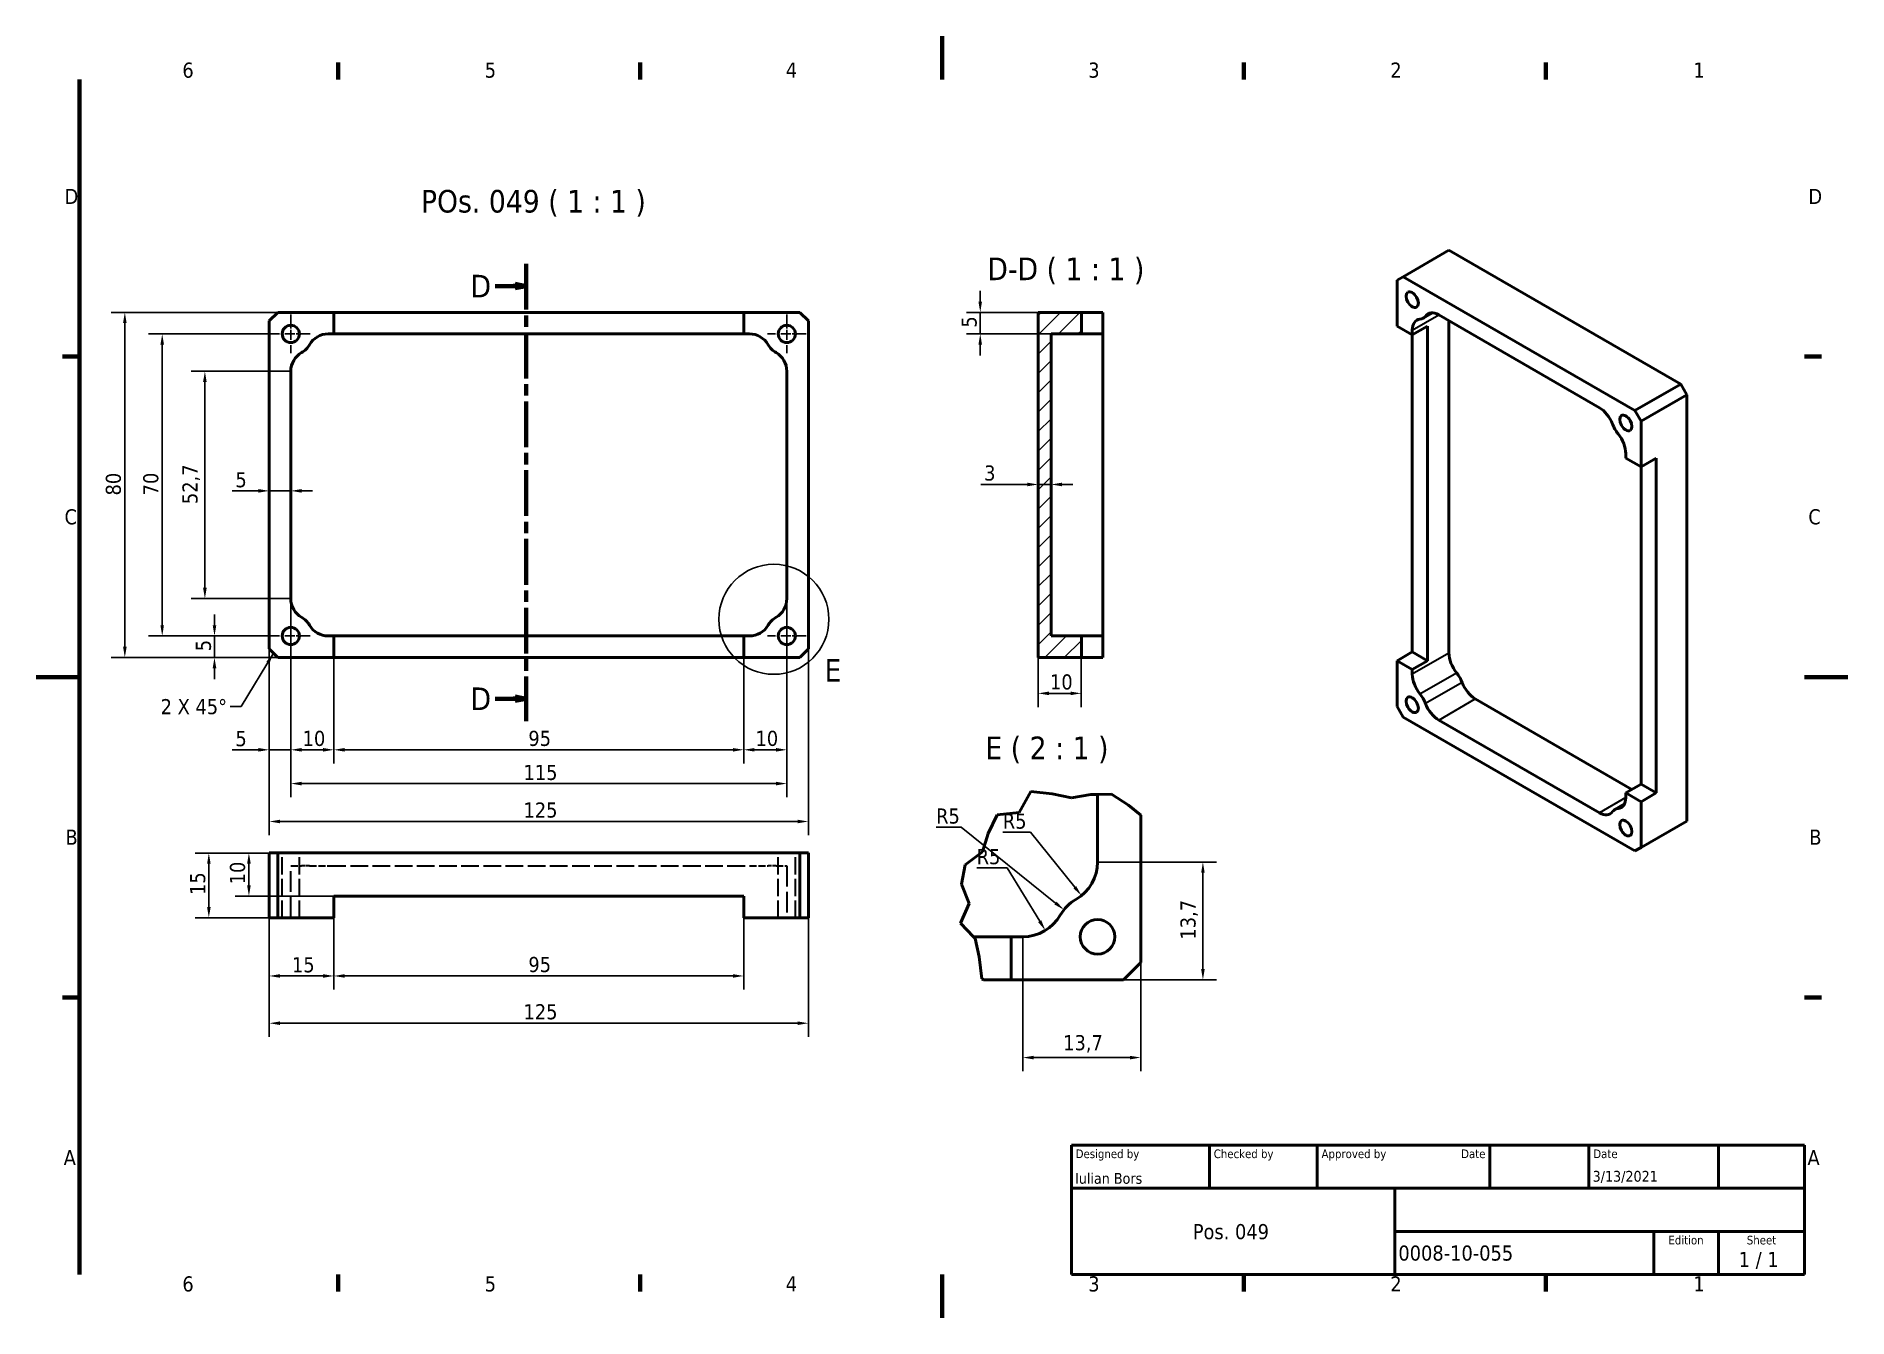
# Model space of a CAD drawing. Header units: millimetres. Extents: x 0 to 420, y 0 to 297.
import ezdxf
from ezdxf.enums import TextEntityAlignment as Align

# ---------------------------------------------------------------- set-up
doc = ezdxf.new("R2010")
doc.units = ezdxf.units.MM
doc.linetypes.add('CHAIN', pattern=[0.3543, 0.2362, -0.0295, 0.0591, -0.0295])
doc.linetypes.add('DASHED', pattern=[0.2068, 0.1655, -0.0413])
for name, color, linetype, lineweight in [('Border (ISO)', 7, 'Continuous', 70), ('Break Line (ISO)', 7, 'Continuous', 50), ('Center Mark (ISO)', 7, 'Continuous', 25), ('Detail Boundary (ISO)', 7, 'Continuous', 25), ('Dimension (ISO)', 7, 'Continuous', 25), ('Hatch (ISO)', 7, 'Continuous', 18), ('Hidden (ISO)', 7, 'DASHED', 35), ('Section Line (ISO)', 7, 'CHAIN', 70), ('Symbol (ISO)', 7, 'Continuous', 25), ('Title (ISO)', 7, 'Continuous', 50), ('Visible (ISO)', 7, 'Continuous', 50), ('Visible Narrow (ISO)', 7, 'Continuous', 35)]:
    doc.layers.add(name, color=color, linetype=linetype, lineweight=lineweight)
doc.styles.add('Label Text (ISO)', font='tahoma.ttf')
doc.styles.add('Note Text (ISO)', font='tahoma.ttf')
doc.styles.add('Text Style39', font='tahoma.ttf')
doc.styles.add('Text Style41', font='tahoma.ttf')
doc.styles.add('Text Style45', font='tahoma.ttf')
doc.dimstyles.new('Default - Method 1b (ISO)', dxfattribs={"dimtxt": 3.5, "dimasz": 2.5, "dimexe": 3.175, "dimexo": 0, "dimgap": 0.762, "dimtad": 1, "dimtoh": 1, "dimrnd": 1e-08, "dimtxsty": 'Note Text (ISO)', "dimcen": 0.09, "dimdle": 10, "dimclrd": 256, "dimclre": 256, "dimclrt": 256, "dimazin": 2, "dimtfac": 1, "dimtmove": 0, "dimatfit": 3, "dimfxl": 0, "dimtolj": 1, "dimlwd": -1, "dimlwe": -1, "dimarcsym": 0})
doc.dimstyles.new('Default - Method 2b (ISO)$7', dxfattribs={"dimtxt": 3.5, "dimasz": 2.5, "dimexe": 3.175, "dimexo": 0, "dimgap": 0.762, "dimtad": 1, "dimtih": 1, "dimtoh": 1, "dimrnd": 1e-08, "dimtxsty": 'Note Text (ISO)', "dimcen": 0.09, "dimdle": 10, "dimclrd": 256, "dimclre": 256, "dimclrt": 256, "dimazin": 2, "dimtfac": 1, "dimtmove": 0, "dimatfit": 3, "dimfxl": 0, "dimtolj": 1, "dimlwd": -1, "dimlwe": -1, "dimarcsym": 0})

# ---------------------------------------------------------------- blocks, each defined once
blk = doc.blocks.new('Borders Default Border')
at = {"layer": 'Border (ISO)'}
for p, q in [((70, 287), (70, 290.9)), ((140, 287), (140, 290.9)), ((280, 287), (280, 290.9)), ((350, 287), (350, 290.9)), ((10, 222.75), (6.1, 222.75)), ((410, 222.75), (413.9, 222.75)), ((10, 74.25), (6.1, 74.25)), ((410, 74.25), (413.9, 74.25)), ((70, 10), (70, 6.1)), ((140, 10), (140, 6.1)), ((280, 10), (280, 6.1)), ((350, 10), (350, 6.1))]:
    blk.add_line(p, q, dxfattribs=at)
at = {"layer": 'Border (ISO)', "flags": 128}
for points in [[(210, 297), (210, 287)], [(10, 10), (10, 287)], [(0, 148.5), (10, 148.5)], [(420, 148.5), (410, 148.5)], [(210, 0), (210, 10)]]:
    blk.add_lwpolyline(points, dxfattribs=at)
at = {"layer": 'Border (ISO)', "char_height": 3.5, "attachment_point": 7, "style": 'Note Text (ISO)'}
for s, insert in [('6', (33.88, 287.33)), ('5', (103.98, 287.33)), ('4', (173.78, 287.4)), ('3', (243.91, 287.33)), ('2', (313.94, 287.4)), ('1', (384.21, 287.4)), ('D', (6.57, 258.13)), ('D', (410.87, 258.13)), ('C', (6.56, 183.81)), ('C', (410.86, 183.81)), ('B', (6.78, 109.63)), ('B', (411.08, 109.63)), ('A', (6.36, 35.38)), ('A', (410.66, 35.38)), ('6', (33.88, 6.03)), ('5', (103.98, 6.03)), ('4', (173.78, 6.1)), ('3', (243.91, 6.03)), ('2', (313.94, 6.1)), ('1', (384.21, 6.1))]:
    blk.add_mtext(s, dxfattribs=dict(at, insert=insert))
blk = doc.blocks.new('2dTransSection0')
at = {"layer": 'Section Line (ISO)', "linetype": 'CHAIN', "ltscale": 44.986828}
blk.add_line((113.56, 244.26), (113.56, 138.28), dxfattribs=at)
at = {"layer": 'Section Line (ISO)', "linetype": 'Continuous', "lineweight": 140}
for p, q in [((113.56, 244.26), (113.56, 233.92)), ((113.56, 148.62), (113.56, 138.28))]:
    blk.add_line(p, q, dxfattribs=at)
at = {"layer": 'Section Line (ISO)', "linetype": 'Continuous'}
for p, q in [((113.56, 239.09), (111.06, 239.59)), ((111.06, 239.59), (111.06, 238.59)), ((106.37, 239.09), (111.06, 239.09)), ((111.06, 239.09), (113.56, 239.09)), ((111.06, 238.59), (113.56, 239.09)), ((106.37, 143.45), (111.06, 143.45)), ((113.56, 143.45), (111.06, 143.95)), ((111.06, 143.95), (111.06, 142.95)), ((111.06, 143.45), (113.56, 143.45)), ((111.06, 142.95), (113.56, 143.45))]:
    blk.add_line(p, q, dxfattribs=at)
at = {"layer": 'Section Line (ISO)', "linetype": 'Continuous', "flags": 128}
for points in [[(111.06, 238.59), (113.56, 239.09)], [(111.06, 142.95), (113.56, 143.45)]]:
    blk.add_lwpolyline(points, dxfattribs=at)
at = {"layer": 'Section Line (ISO)'}
for points in [[(111.06, 238.59), (113.56, 239.09), (111.06, 239.59), (111.06, 238.59)], [(111.06, 142.95), (113.56, 143.45), (111.06, 143.95), (111.06, 142.95)]]:
    blk.add_solid(points, dxfattribs=at)
at = {"layer": 'Section Line (ISO)', "char_height": 5.25, "attachment_point": 7, "style": 'Label Text (ISO)'}
for insert in [(100.69, 236.46), (100.69, 140.83)]:
    blk.add_mtext('D', dxfattribs=dict(at, insert=insert))
blk = doc.blocks.new('*D6')
at = {"layer": 'Defpoints', "color": 0}
for p in [(54.02, 92.71), (69.02, 92.71), (69.02, 79.21)]:
    blk.add_point(p, dxfattribs=at)
at = {"layer": 'Dimension (ISO)'}
for p, q in [((54.02, 92.71), (54.02, 76.04)), ((69.02, 92.71), (69.02, 76.04)), ((56.52, 79.21), (66.52, 79.21))]:
    blk.add_line(p, q, dxfattribs=at)
for points in [[(56.52, 79.63), (56.52, 78.8), (54.02, 79.21)], [(66.52, 79.63), (66.52, 78.8), (69.02, 79.21)]]:
    blk.add_solid(points, dxfattribs=at)
at = {"layer": 'Dimension (ISO)', "insert": (59.29, 83.56), "char_height": 3.5, "attachment_point": 1, "style": 'Note Text (ISO)'}
blk.add_mtext('\\A1;15', dxfattribs=at)
blk = doc.blocks.new('*D7')
at = {"layer": 'Defpoints', "color": 0}
for p in [(69.02, 92.71), (164.02, 92.71), (164.02, 79.21)]:
    blk.add_point(p, dxfattribs=at)
at = {"layer": 'Dimension (ISO)'}
for p, q in [((69.02, 92.71), (69.02, 76.04)), ((164.02, 92.71), (164.02, 76.04)), ((71.52, 79.21), (161.52, 79.21))]:
    blk.add_line(p, q, dxfattribs=at)
for points in [[(71.52, 79.63), (71.52, 78.8), (69.02, 79.21)], [(161.52, 79.63), (161.52, 78.8), (164.02, 79.21)]]:
    blk.add_solid(points, dxfattribs=at)
at = {"layer": 'Dimension (ISO)', "insert": (114.1, 83.62), "char_height": 3.5, "attachment_point": 1, "style": 'Note Text (ISO)'}
blk.add_mtext('\\A1;95', dxfattribs=at)
blk = doc.blocks.new('*D8')
at = {"layer": 'Defpoints', "color": 0}
for p in [(56.02, 107.71), (40.02, 92.71), (56.02, 92.71)]:
    blk.add_point(p, dxfattribs=at)
at = {"layer": 'Dimension (ISO)'}
for p, q in [((56.02, 107.71), (36.85, 107.71)), ((40.02, 105.21), (40.02, 95.21)), ((56.02, 92.71), (36.85, 92.71))]:
    blk.add_line(p, q, dxfattribs=at)
for points in [[(39.61, 105.21), (40.44, 105.21), (40.02, 107.71)], [(39.61, 95.21), (40.44, 95.21), (40.02, 92.71)]]:
    blk.add_solid(points, dxfattribs=at)
at = {"layer": 'Dimension (ISO)', "insert": (35.68, 97.98), "char_height": 3.5, "attachment_point": 1, "rotation": 90, "style": 'Note Text (ISO)'}
blk.add_mtext('\\A1;15', dxfattribs=at)
blk = doc.blocks.new('*D9')
at = {"layer": 'Defpoints', "color": 0}
for p in [(54.02, 92.71), (179.02, 92.71), (179.02, 68.26)]:
    blk.add_point(p, dxfattribs=at)
at = {"layer": 'Dimension (ISO)'}
for p, q in [((54.02, 92.71), (54.02, 65.09)), ((179.02, 92.71), (179.02, 65.09)), ((56.52, 68.26), (176.52, 68.26))]:
    blk.add_line(p, q, dxfattribs=at)
for points in [[(56.52, 68.68), (56.52, 67.85), (54.02, 68.26)], [(176.52, 68.68), (176.52, 67.85), (179.02, 68.26)]]:
    blk.add_solid(points, dxfattribs=at)
at = {"layer": 'Dimension (ISO)', "insert": (112.97, 72.67), "char_height": 3.5, "attachment_point": 1, "style": 'Note Text (ISO)'}
blk.add_mtext('\\A1;125', dxfattribs=at)
blk = doc.blocks.new('*D10')
at = {"layer": 'Defpoints', "color": 0}
for p in [(49.31, 107.71), (56.02, 107.71), (69.02, 97.71)]:
    blk.add_point(p, dxfattribs=at)
at = {"layer": 'Dimension (ISO)'}
for p, q in [((56.02, 107.71), (46.13, 107.71)), ((49.31, 100.21), (49.31, 105.21)), ((69.02, 97.71), (46.13, 97.71))]:
    blk.add_line(p, q, dxfattribs=at)
for points in [[(48.89, 105.21), (49.73, 105.21), (49.31, 107.71)], [(48.89, 100.21), (49.73, 100.21), (49.31, 97.71)]]:
    blk.add_solid(points, dxfattribs=at)
at = {"layer": 'Dimension (ISO)', "insert": (44.9, 100.45), "char_height": 3.5, "attachment_point": 1, "rotation": 90, "style": 'Note Text (ISO)'}
blk.add_mtext('\\A1;10', dxfattribs=at)
blk = doc.blocks.new('*D11')
at = {"layer": 'Defpoints', "color": 0}
for p in [(54.02, 155.01), (59.02, 153.51), (59.02, 131.63)]:
    blk.add_point(p, dxfattribs=at)
at = {"layer": 'Dimension (ISO)'}
for p, q in [((54.02, 155.01), (54.02, 128.45)), ((59.02, 153.51), (59.02, 128.45)), ((51.52, 131.63), (45.41, 131.63)), ((59.02, 131.63), (54.02, 131.63)), ((61.52, 131.63), (64.02, 131.63))]:
    blk.add_line(p, q, dxfattribs=at)
for points in [[(51.52, 132.04), (51.52, 131.21), (54.02, 131.63)], [(61.52, 132.04), (61.52, 131.21), (59.02, 131.63)]]:
    blk.add_solid(points, dxfattribs=at)
at = {"layer": 'Dimension (ISO)', "insert": (46.18, 135.96), "char_height": 3.5, "attachment_point": 1, "style": 'Note Text (ISO)'}
blk.add_mtext('\\A1;5', dxfattribs=at)
blk = doc.blocks.new('*D12')
at = {"layer": 'Defpoints', "color": 0}
for p in [(59.02, 153.51), (69.02, 153.01), (69.02, 131.63)]:
    blk.add_point(p, dxfattribs=at)
at = {"layer": 'Dimension (ISO)'}
for p, q in [((59.02, 153.51), (59.02, 128.45)), ((69.02, 153.01), (69.02, 128.45)), ((61.52, 131.63), (66.52, 131.63))]:
    blk.add_line(p, q, dxfattribs=at)
for points in [[(61.52, 132.04), (61.52, 131.21), (59.02, 131.63)], [(66.52, 132.04), (66.52, 131.21), (69.02, 131.63)]]:
    blk.add_solid(points, dxfattribs=at)
at = {"layer": 'Dimension (ISO)', "insert": (61.76, 136.03), "char_height": 3.5, "attachment_point": 1, "style": 'Note Text (ISO)'}
blk.add_mtext('\\A1;10', dxfattribs=at)
blk = doc.blocks.new('*D13')
at = {"layer": 'Defpoints', "color": 0}
for p in [(69.02, 153.01), (164.02, 153.01), (164.02, 131.63)]:
    blk.add_point(p, dxfattribs=at)
at = {"layer": 'Dimension (ISO)'}
for p, q in [((69.02, 153.01), (69.02, 128.45)), ((164.02, 153.01), (164.02, 128.45)), ((71.52, 131.63), (161.52, 131.63))]:
    blk.add_line(p, q, dxfattribs=at)
for points in [[(71.52, 132.04), (71.52, 131.21), (69.02, 131.63)], [(161.52, 132.04), (161.52, 131.21), (164.02, 131.63)]]:
    blk.add_solid(points, dxfattribs=at)
at = {"layer": 'Dimension (ISO)', "insert": (114.1, 136.03), "char_height": 3.5, "attachment_point": 1, "style": 'Note Text (ISO)'}
blk.add_mtext('\\A1;95', dxfattribs=at)
blk = doc.blocks.new('*D14')
at = {"layer": 'Defpoints', "color": 0}
for p in [(164.02, 153.01), (174.02, 153.51), (174.02, 131.63)]:
    blk.add_point(p, dxfattribs=at)
at = {"layer": 'Dimension (ISO)'}
for p, q in [((164.02, 153.01), (164.02, 128.45)), ((174.02, 153.51), (174.02, 128.45)), ((166.52, 131.63), (171.52, 131.63))]:
    blk.add_line(p, q, dxfattribs=at)
for points in [[(166.52, 132.04), (166.52, 131.21), (164.02, 131.63)], [(171.52, 132.04), (171.52, 131.21), (174.02, 131.63)]]:
    blk.add_solid(points, dxfattribs=at)
at = {"layer": 'Dimension (ISO)', "insert": (166.76, 136.03), "char_height": 3.5, "attachment_point": 1, "style": 'Note Text (ISO)'}
blk.add_mtext('\\A1;10', dxfattribs=at)
blk = doc.blocks.new('*D15')
at = {"layer": 'Defpoints', "color": 0}
for p in [(54.02, 155.01), (179.02, 155.01), (54.02, 115.01)]:
    blk.add_point(p, dxfattribs=at)
at = {"layer": 'Dimension (ISO)'}
for p, q in [((54.02, 155.01), (54.02, 111.84)), ((179.02, 155.01), (179.02, 111.84)), ((176.52, 115.01), (56.52, 115.01))]:
    blk.add_line(p, q, dxfattribs=at)
for points in [[(56.52, 115.43), (56.52, 114.6), (54.02, 115.01)], [(176.52, 115.43), (176.52, 114.6), (179.02, 115.01)]]:
    blk.add_solid(points, dxfattribs=at)
at = {"layer": 'Dimension (ISO)', "insert": (112.97, 119.42), "char_height": 3.5, "attachment_point": 1, "style": 'Note Text (ISO)'}
blk.add_mtext('\\A1;125', dxfattribs=at)
blk = doc.blocks.new('*D16')
at = {"layer": 'Defpoints', "color": 0}
for p in [(41.33, 158.01), (54.52, 158.01), (69.02, 153.01)]:
    blk.add_point(p, dxfattribs=at)
at = {"layer": 'Dimension (ISO)'}
for p, q in [((41.33, 160.51), (41.33, 163.01)), ((54.52, 158.01), (38.16, 158.01)), ((41.33, 153.01), (41.33, 158.01)), ((69.02, 153.01), (38.16, 153.01)), ((41.33, 150.51), (41.33, 148.01))]:
    blk.add_line(p, q, dxfattribs=at)
for points in [[(40.91, 160.51), (41.75, 160.51), (41.33, 158.01)], [(40.91, 150.51), (41.75, 150.51), (41.33, 153.01)]]:
    blk.add_solid(points, dxfattribs=at)
at = {"layer": 'Dimension (ISO)', "insert": (37, 154.47), "char_height": 3.5, "attachment_point": 1, "rotation": 90, "style": 'Note Text (ISO)'}
blk.add_mtext('\\A1;5', dxfattribs=at)
blk = doc.blocks.new('*D17')
at = {"layer": 'Defpoints', "color": 0}
for p in [(29.21, 228.01), (54.52, 228.01), (54.52, 158.01)]:
    blk.add_point(p, dxfattribs=at)
at = {"layer": 'Dimension (ISO)'}
for p, q in [((54.52, 228.01), (26.03, 228.01)), ((29.21, 160.51), (29.21, 225.51)), ((54.52, 158.01), (26.03, 158.01))]:
    blk.add_line(p, q, dxfattribs=at)
for points in [[(28.79, 225.51), (29.62, 225.51), (29.21, 228.01)], [(28.79, 160.51), (29.62, 160.51), (29.21, 158.01)]]:
    blk.add_solid(points, dxfattribs=at)
at = {"layer": 'Dimension (ISO)', "insert": (24.8, 190.6), "char_height": 3.5, "attachment_point": 1, "rotation": 90, "style": 'Note Text (ISO)'}
blk.add_mtext('\\A1;70', dxfattribs=at)
blk = doc.blocks.new('*D18')
at = {"layer": 'Defpoints', "color": 0}
for p in [(39.1, 219.35), (59.02, 219.35), (59.02, 166.67)]:
    blk.add_point(p, dxfattribs=at)
at = {"layer": 'Dimension (ISO)'}
for p, q in [((59.02, 219.35), (35.92, 219.35)), ((39.1, 169.17), (39.1, 216.85)), ((59.02, 166.67), (35.92, 166.67))]:
    blk.add_line(p, q, dxfattribs=at)
for points in [[(38.68, 216.85), (39.52, 216.85), (39.1, 219.35)], [(38.68, 169.17), (39.52, 169.17), (39.1, 166.67)]]:
    blk.add_solid(points, dxfattribs=at)
at = {"layer": 'Dimension (ISO)', "insert": (33.89, 188.57), "char_height": 3.5, "attachment_point": 1, "rotation": 90, "style": 'Note Text (ISO)'}
blk.add_mtext('\\A1;52,7', dxfattribs=at)
blk = doc.blocks.new('*D19')
at = {"layer": 'Defpoints', "color": 0}
for p in [(69.02, 233.01), (20.54, 153.01), (69.02, 153.01)]:
    blk.add_point(p, dxfattribs=at)
at = {"layer": 'Dimension (ISO)'}
for p, q in [((69.02, 233.01), (17.37, 233.01)), ((20.54, 230.51), (20.54, 155.51)), ((69.02, 153.01), (17.37, 153.01))]:
    blk.add_line(p, q, dxfattribs=at)
for points in [[(20.13, 230.51), (20.96, 230.51), (20.54, 233.01)], [(20.13, 155.51), (20.96, 155.51), (20.54, 153.01)]]:
    blk.add_solid(points, dxfattribs=at)
at = {"layer": 'Dimension (ISO)', "insert": (16.12, 190.57), "char_height": 3.5, "attachment_point": 1, "rotation": 90, "style": 'Note Text (ISO)'}
blk.add_mtext('\\A1;80', dxfattribs=at)
blk = doc.blocks.new('*D20')
at = {"layer": 'Defpoints', "color": 0}
for p in [(232.3, 194.01), (235.3, 194.01), (232.3, 193.12)]:
    blk.add_point(p, dxfattribs=at)
at = {"layer": 'Dimension (ISO)'}
for p, q in [((229.8, 193.12), (219, 193.12)), ((235.3, 193.12), (232.3, 193.12)), ((237.8, 193.12), (240.3, 193.12))]:
    blk.add_line(p, q, dxfattribs=at)
for points in [[(229.8, 193.54), (229.8, 192.71), (232.3, 193.12)], [(237.8, 193.54), (237.8, 192.71), (235.3, 193.12)]]:
    blk.add_solid(points, dxfattribs=at)
at = {"layer": 'Dimension (ISO)', "insert": (219.77, 197.53), "char_height": 3.5, "attachment_point": 1, "style": 'Note Text (ISO)'}
blk.add_mtext('\\A1;3', dxfattribs=at)
blk = doc.blocks.new('*D21')
at = {"layer": 'Defpoints', "color": 0}
for p in [(232.3, 233.01), (218.87, 228.01), (235.3, 228.01)]:
    blk.add_point(p, dxfattribs=at)
at = {"layer": 'Dimension (ISO)'}
for p, q in [((218.87, 235.51), (218.87, 238.01)), ((232.3, 233.01), (215.69, 233.01)), ((218.87, 233.01), (218.87, 228.01)), ((235.3, 228.01), (215.69, 228.01)), ((218.87, 225.51), (218.87, 223.01))]:
    blk.add_line(p, q, dxfattribs=at)
for points in [[(218.45, 235.51), (219.28, 235.51), (218.87, 233.01)], [(218.45, 225.51), (219.28, 225.51), (218.87, 228.01)]]:
    blk.add_solid(points, dxfattribs=at)
at = {"layer": 'Dimension (ISO)', "insert": (214.53, 229.47), "char_height": 3.5, "attachment_point": 1, "rotation": 90, "style": 'Note Text (ISO)'}
blk.add_mtext('\\A1;5', dxfattribs=at)
blk = doc.blocks.new('*D22')
at = {"layer": 'Defpoints', "color": 0}
for p in [(54.02, 189.62), (59.02, 191.64), (59.02, 189.62)]:
    blk.add_point(p, dxfattribs=at)
at = {"layer": 'Dimension (ISO)'}
for p, q in [((51.52, 191.64), (45.41, 191.64)), ((59.02, 191.64), (54.02, 191.64)), ((61.52, 191.64), (64.02, 191.64))]:
    blk.add_line(p, q, dxfattribs=at)
for points in [[(51.52, 192.05), (51.52, 191.22), (54.02, 191.64)], [(61.52, 192.05), (61.52, 191.22), (59.02, 191.64)]]:
    blk.add_solid(points, dxfattribs=at)
at = {"layer": 'Dimension (ISO)', "insert": (46.18, 195.97), "char_height": 3.5, "attachment_point": 1, "style": 'Note Text (ISO)'}
blk.add_mtext('\\A1;5', dxfattribs=at)
blk = doc.blocks.new('2dDetail0')
at = {"layer": 'Detail Boundary (ISO)'}
blk.add_circle((171.02, 161.87), 12.75, dxfattribs=at)
at = {"layer": 'Detail Boundary (ISO)', "insert": (182.77, 147.44), "char_height": 5.25, "attachment_point": 7, "style": 'Label Text (ISO)'}
blk.add_mtext('E', dxfattribs=at)
blk = doc.blocks.new('*D24')
at = {"layer": 'Defpoints', "color": 0}
for p in [(228.75, 88.3), (256.07, 82.3), (256.07, 60.3)]:
    blk.add_point(p, dxfattribs=at)
at = {"layer": 'Dimension (ISO)'}
for p, q in [((228.75, 88.3), (228.75, 57.12)), ((256.07, 82.3), (256.07, 57.12)), ((231.25, 60.3), (253.57, 60.3))]:
    blk.add_line(p, q, dxfattribs=at)
for points in [[(231.25, 60.71), (231.25, 59.88), (228.75, 60.3)], [(253.57, 60.71), (253.57, 59.88), (256.07, 60.3)]]:
    blk.add_solid(points, dxfattribs=at)
at = {"layer": 'Dimension (ISO)', "insert": (238.09, 65.5), "char_height": 3.5, "attachment_point": 1, "style": 'Note Text (ISO)'}
blk.add_mtext('\\A1;13,7', dxfattribs=at)
blk = doc.blocks.new('*D25')
at = {"layer": 'Defpoints', "color": 0}
for p in [(246.07, 105.62), (270.49, 105.62), (252.07, 78.3)]:
    blk.add_point(p, dxfattribs=at)
at = {"layer": 'Dimension (ISO)'}
for p, q in [((246.07, 105.62), (273.67, 105.62)), ((270.49, 80.8), (270.49, 103.12)), ((252.07, 78.3), (273.67, 78.3))]:
    blk.add_line(p, q, dxfattribs=at)
for points in [[(270.08, 103.12), (270.91, 103.12), (270.49, 105.62)], [(270.08, 80.8), (270.91, 80.8), (270.49, 78.3)]]:
    blk.add_solid(points, dxfattribs=at)
at = {"layer": 'Dimension (ISO)', "insert": (265.29, 87.64), "char_height": 3.5, "attachment_point": 1, "rotation": 90, "style": 'Note Text (ISO)'}
blk.add_mtext('\\A1;13,7', dxfattribs=at)
blk = doc.blocks.new('*D26')
at = {"layer": 'Defpoints', "color": 0}
for p in [(228.75, 98.3), (233.96, 89.77)]:
    blk.add_point(p, dxfattribs=at)
at = {"layer": 'Dimension (ISO)'}
for p, q in [((218.04, 104.27), (225.09, 104.27)), ((225.09, 104.27), (232.66, 91.9))]:
    blk.add_line(p, q, dxfattribs=at)
blk.add_solid([(233.02, 92.12), (232.3, 91.68), (233.96, 89.77)], dxfattribs=at)
at = {"layer": 'Dimension (ISO)', "insert": (218.04, 108.61), "char_height": 3.5, "attachment_point": 1, "style": 'Note Text (ISO)'}
blk.add_mtext('\\A1;R5', dxfattribs=at)
blk = doc.blocks.new('*D27')
at = {"layer": 'Defpoints', "color": 0}
for p in [(236.07, 105.62), (242.35, 97.84)]:
    blk.add_point(p, dxfattribs=at)
at = {"layer": 'Dimension (ISO)'}
for p, q in [((224.1, 112.51), (230.49, 112.51)), ((230.49, 112.51), (240.78, 99.78))]:
    blk.add_line(p, q, dxfattribs=at)
blk.add_solid([(241.1, 100.05), (240.46, 99.52), (242.35, 97.84)], dxfattribs=at)
at = {"layer": 'Dimension (ISO)', "insert": (224.1, 116.85), "char_height": 3.5, "attachment_point": 1, "style": 'Note Text (ISO)'}
blk.add_mtext('\\A1;R5', dxfattribs=at)
blk = doc.blocks.new('*D28')
at = {"layer": 'Defpoints', "color": 0}
for p in [(238.27, 94.55), (246.07, 88.3)]:
    blk.add_point(p, dxfattribs=at)
at = {"layer": 'Dimension (ISO)'}
for p, q in [((208.64, 113.69), (214.41, 113.69)), ((214.41, 113.69), (236.32, 96.12))]:
    blk.add_line(p, q, dxfattribs=at)
blk.add_solid([(236.58, 96.44), (236.05, 95.79), (238.27, 94.55)], dxfattribs=at)
at = {"layer": 'Dimension (ISO)', "insert": (208.64, 118.03), "char_height": 3.5, "attachment_point": 1, "style": 'Note Text (ISO)'}
blk.add_mtext('\\A1;R5', dxfattribs=at)
blk = doc.blocks.new('*D29')
at = {"layer": 'Defpoints', "color": 0}
for p in [(232.3, 153.01), (242.3, 153.01), (232.3, 144.71)]:
    blk.add_point(p, dxfattribs=at)
at = {"layer": 'Dimension (ISO)'}
for p, q in [((232.3, 153.01), (232.3, 141.53)), ((242.3, 153.01), (242.3, 141.53)), ((239.8, 144.71), (234.8, 144.71))]:
    blk.add_line(p, q, dxfattribs=at)
for points in [[(234.8, 145.12), (234.8, 144.29), (232.3, 144.71)], [(239.8, 145.12), (239.8, 144.29), (242.3, 144.71)]]:
    blk.add_solid(points, dxfattribs=at)
at = {"layer": 'Dimension (ISO)', "insert": (235.04, 149.11), "char_height": 3.5, "attachment_point": 1, "style": 'Note Text (ISO)'}
blk.add_mtext('\\A1;10', dxfattribs=at)
blk = doc.blocks.new('*D30')
at = {"layer": 'Defpoints', "color": 0}
for p in [(59.02, 166.67), (174.02, 166.67), (174.02, 123.8)]:
    blk.add_point(p, dxfattribs=at)
at = {"layer": 'Dimension (ISO)'}
for p, q in [((59.02, 166.67), (59.02, 120.62)), ((174.02, 166.67), (174.02, 120.62)), ((61.52, 123.8), (171.52, 123.8))]:
    blk.add_line(p, q, dxfattribs=at)
for points in [[(61.52, 124.21), (61.52, 123.38), (59.02, 123.8)], [(171.52, 124.21), (171.52, 123.38), (174.02, 123.8)]]:
    blk.add_solid(points, dxfattribs=at)
at = {"layer": 'Dimension (ISO)', "insert": (112.97, 128.14), "char_height": 3.5, "attachment_point": 1, "style": 'Note Text (ISO)'}
blk.add_mtext('\\A1;115', dxfattribs=at)
blk = doc.blocks.new('Title Blocks I.A.B')
at = {"layer": 'Title (ISO)'}
for p, q in [((270.07, 130), (100.07, 130)), ((100.07, 130), (100.07, 100)), ((132.07, 120), (132.07, 130)), ((157.07, 120), (157.07, 130)), ((197.07, 120), (197.07, 130)), ((220.07, 120), (220.07, 130)), ((250.07, 120), (250.07, 130)), ((270.07, 100), (270.07, 130)), ((100.07, 120), (270.07, 120)), ((175.07, 120), (175.07, 100)), ((270.07, 110), (175.07, 110)), ((235.07, 100), (235.07, 110)), ((250.07, 100), (250.07, 110)), ((100.07, 100), (270.07, 100))]:
    blk.add_line(p, q, dxfattribs=at)
at = {"layer": 'Title (ISO)', "style": 'Text Style41'}
for s, p in [('Designed by', (101.07, 129)), ('Checked by', (133.07, 129)), ('Approved by', (158.07, 129)), ('Date', (221.07, 129))]:
    blk.add_text(s, height=2, dxfattribs=at).set_placement(p, align=Align.TOP_LEFT)
blk.add_text('Date', height=2, dxfattribs=at).set_placement((196.07, 129), align=Align.TOP_RIGHT)
for s, p in [('Edition', (242.57, 109)), ('Sheet', (260.07, 109))]:
    blk.add_text(s, height=2, dxfattribs=at).set_placement(p, align=Align.TOP_CENTER)
at = {"layer": 'Title (ISO)', "style": 'Note Text (ISO)'}
blk.add_text('1 / 1 ', height=3.5, dxfattribs=at).set_placement((260.07, 103.5), align=Align.MIDDLE_CENTER)
at = {"layer": 'Title (ISO)'}
for tag, p, height, style in [('AUTHOR_001', (100.92, 121.05), 2.5, 'Text Style39'), ('CREATION_DATE_001', (220.91, 121.54), 2.5, 'Text Style39'), ('COMPANY_001', (128.21, 108.21), 3.5, 'Note Text (ISO)'), ('PART_NUMBER_001', (175.88, 103.25), 3.5, 'Note Text (ISO)')]:
    blk.add_attdef(tag, p, '', height=height, dxfattribs=dict(at, style=style))
at = {"layer": 'Title (ISO)', "style": 'Text Style39'}
for tag, p in [('CHECKED_BY', (133.07, 121)), ('ENG_APPROVED_BY', (158.07, 121))]:
    blk.add_attdef(tag, text='', height=2.5, dxfattribs=at).set_placement(p, align=Align.BOTTOM_LEFT)
blk.add_attdef('ENG_APPROVAL_DATE', text='', height=2.5, dxfattribs=at).set_placement((196.07, 121), align=Align.BOTTOM_RIGHT)
at = {"layer": 'Title (ISO)', "style": 'Note Text (ISO)'}
for tag, p in [('TITLE', (222.57, 115)), ('REVISION_NUMBER', (242.57, 103.5))]:
    blk.add_attdef(tag, text='', height=3.5, dxfattribs=at).set_placement(p, align=Align.MIDDLE_CENTER)

msp = doc.modelspace()

# ---------------------------------------------------------------- hatches: boundary and pattern name
at = {"layer": 'Hatch (ISO)'}
h = msp.add_hatch(dxfattribs=at)
h.set_pattern_fill('ANSI31', color=256, scale=25.4, style=0)
h.set_pattern_definition([(45, (0, 0), (-2.245064, 2.245064), [])])
h.paths.add_polyline_path([(242.305, 233.013), (232.305, 233.013), (232.305, 153.013), (242.305, 153.013), (242.305, 158.013), (235.305, 158.013), (235.305, 228.013), (242.305, 228.013)])

# ---------------------------------------------------------------- linework, layer by layer
at = {"layer": 'Break Line (ISO)'}
for p, q in [((227.869, 117.128), (230.602, 121.997)), ((230.602, 121.997), (235.58, 121.417)), ((235.58, 121.417), (240.059, 120.493)), ((240.059, 120.493), (244.511, 121.256)), ((244.511, 121.256), (246.066, 121.289)), ((246.066, 121.289), (249.284, 121.357)), ((249.284, 121.357), (253.228, 118.82)), ((253.228, 118.82), (256.066, 116.516)), ((220.742, 112.222), (222.819, 116.559)), ((222.819, 116.559), (227.869, 117.128)), ((219.396, 107.943), (220.742, 112.222)), ((215.377, 104.996), (219.396, 107.943)), ((214.546, 100.511), (215.377, 104.996)), ((216.317, 96.013), (214.546, 100.511)), ((214.258, 91.463), (216.317, 96.013)), ((217.294, 88.297), (214.258, 91.463)), ((217.699, 87.874), (217.294, 88.297)), ((218.591, 83.618), (217.699, 87.874)), ((219.251, 78.552), (218.591, 83.618)), ((219.673, 78.297), (219.251, 78.552))]:
    msp.add_line(p, q, dxfattribs=at)
at = {"layer": 'Center Mark (ISO)', "linetype": 'CHAIN', "ltscale": 10.000767}
for p, q in [((59.022, 232.513), (59.022, 223.513)), ((174.022, 232.513), (174.022, 223.513)), ((63.522, 228.013), (54.522, 228.013)), ((178.522, 228.013), (169.522, 228.013)), ((59.022, 162.513), (59.022, 153.513)), ((174.022, 162.513), (174.022, 153.513)), ((63.522, 158.013), (54.522, 158.013)), ((178.522, 158.013), (169.522, 158.013))]:
    msp.add_line(p, q, dxfattribs=at)
at = {"layer": 'Hidden (ISO)', "ltscale": 24.17795}
for p, q in [((57.022, 92.714), (57.022, 107.714)), ((61.022, 92.714), (61.022, 107.714)), ((172.022, 92.714), (172.022, 107.714)), ((176.022, 92.714), (176.022, 107.714))]:
    msp.add_line(p, q, dxfattribs=at)
at = {"layer": 'Hidden (ISO)', "ltscale": 9.968045}
for p, q in [((59.022, 104.714), (61.522, 104.714)), ((63.353, 104.714), (67.683, 104.714)), ((165.362, 104.714), (169.692, 104.714)), ((171.522, 104.714), (174.022, 104.714))]:
    msp.add_line(p, q, dxfattribs=at)
at = {"layer": 'Hidden (ISO)', "ltscale": 29.01354}
for p, q in [((59.022, 92.714), (59.022, 104.714)), ((174.022, 104.714), (174.022, 92.714))]:
    msp.add_line(p, q, dxfattribs=at)
at = {"layer": 'Hidden (ISO)', "ltscale": 4.983973}
for p, q in [((63.353, 104.714), (61.522, 104.714)), ((171.522, 104.714), (169.692, 104.714))]:
    msp.add_line(p, q, dxfattribs=at)
at = {"layer": 'Hidden (ISO)', "ltscale": 24.859894}
msp.add_line((67.683, 104.714), (165.362, 104.714), dxfattribs=at)
at = {"layer": 'Visible (ISO)'}
for p, q in [((316.915, 241.264), (327.521, 247.388)), ((381.261, 216.361), (327.521, 247.388)), ((315.5, 240.448), (316.915, 241.264)), ((315.5, 240.448), (315.5, 229.833)), ((370.655, 210.237), (316.915, 241.264)), ((54.022, 231.013), (56.022, 233.013)), ((54.022, 231.013), (54.022, 155.013)), ((69.023, 233.013), (56.022, 233.013)), ((69.023, 233.013), (164.022, 233.013)), ((69.023, 228.013), (69.023, 233.013)), ((177.022, 233.013), (164.022, 233.013)), ((164.022, 233.013), (164.022, 228.013)), ((177.022, 233.013), (179.022, 231.013)), ((179.022, 155.013), (179.022, 231.013)), ((242.305, 233.013), (232.305, 233.013)), ((232.305, 233.013), (232.305, 153.013)), ((242.305, 228.013), (242.305, 233.013)), ((242.305, 233.013), (247.305, 233.013)), ((247.305, 233.013), (247.305, 228.013)), ((323.737, 232.898), (321.536, 231.627)), ((325.16, 232.422), (362.41, 210.915)), ((327.521, 154.03), (327.521, 231.058)), ((67.683, 228.013), (69.023, 228.013)), ((164.022, 228.013), (69.023, 228.013)), ((164.022, 228.013), (165.362, 228.013)), ((235.305, 158.013), (235.305, 228.013)), ((235.305, 228.013), (242.305, 228.013)), ((247.305, 228.013), (242.305, 228.013)), ((247.305, 225.513), (247.305, 228.013)), ((315.5, 229.833), (319.036, 227.792)), ((319.036, 227.792), (322.572, 229.833)), ((319.036, 227.792), (319.036, 228.886)), ((319.036, 154.308), (319.036, 227.792)), ((322.572, 229.833), (322.572, 152.266)), ((247.305, 225.513), (247.305, 223.682)), ((247.305, 219.352), (247.305, 223.682)), ((59.022, 166.673), (59.022, 219.352)), ((174.022, 219.352), (174.022, 166.673)), ((247.305, 219.352), (247.305, 166.673)), ((381.261, 216.361), (370.655, 210.237)), ((382.676, 213.912), (381.261, 216.361)), ((370.655, 210.237), (372.069, 207.788)), ((372.069, 207.788), (382.676, 213.912)), ((382.676, 115.116), (382.676, 213.912)), ((372.069, 197.173), (372.069, 207.788)), ((368.533, 200.309), (368.533, 199.215)), ((368.533, 199.215), (372.069, 197.173)), ((372.069, 197.173), (375.605, 199.215)), ((375.605, 199.215), (375.605, 121.648)), ((372.069, 123.689), (372.069, 197.173)), ((247.305, 162.343), (247.305, 166.673)), ((247.305, 162.343), (247.305, 160.513)), ((247.305, 158.013), (247.305, 160.513)), ((69.023, 158.013), (67.683, 158.013)), ((69.023, 153.013), (69.023, 158.013)), ((69.023, 158.013), (164.022, 158.013)), ((164.022, 158.013), (164.022, 153.013)), ((165.362, 158.013), (164.022, 158.013)), ((242.305, 158.013), (235.305, 158.013)), ((242.305, 153.013), (242.305, 158.013)), ((242.305, 158.013), (247.305, 158.013)), ((247.305, 158.013), (247.305, 153.013)), ((56.022, 153.013), (54.022, 155.013)), ((56.022, 153.013), (69.023, 153.013)), ((164.022, 153.013), (69.023, 153.013)), ((164.022, 153.013), (177.022, 153.013)), ((179.022, 155.013), (177.022, 153.013)), ((232.305, 153.013), (242.305, 153.013)), ((247.305, 153.013), (242.305, 153.013)), ((315.5, 152.266), (319.036, 154.308)), ((315.5, 152.266), (315.5, 141.652)), ((319.036, 150.225), (315.5, 152.266)), ((319.036, 154.308), (322.572, 152.266)), ((322.572, 152.266), (319.036, 150.225)), ((319.036, 149.131), (319.036, 150.225)), ((369.947, 122.464), (333.645, 143.423)), ((316.915, 139.202), (315.5, 141.652)), ((316.915, 139.202), (370.655, 108.175)), ((362.41, 117.018), (325.16, 138.524)), ((368.533, 121.648), (372.069, 123.689)), ((372.069, 123.689), (375.605, 121.648)), ((246.066, 121.289), (246.066, 105.617)), ((368.235, 119.084), (366.033, 117.813)), ((372.069, 119.607), (368.533, 121.648)), ((368.533, 121.648), (368.533, 120.554)), ((375.605, 121.648), (372.069, 119.607)), ((372.069, 108.992), (372.069, 119.607)), ((256.066, 82.297), (256.066, 116.516)), ((382.676, 115.116), (372.069, 108.992)), ((54.022, 107.714), (54.022, 92.714)), ((56.022, 107.714), (54.022, 107.714)), ((56.022, 92.714), (56.022, 107.714)), ((177.022, 107.714), (56.022, 107.714)), ((179.022, 107.714), (177.022, 107.714)), ((177.022, 107.714), (177.022, 92.714)), ((179.022, 92.714), (179.022, 107.714)), ((372.069, 108.992), (370.655, 108.175)), ((69.023, 92.714), (69.023, 97.714)), ((69.023, 97.714), (164.022, 97.714)), ((164.022, 97.714), (164.022, 92.714)), ((54.022, 92.714), (56.022, 92.714)), ((69.023, 92.714), (56.022, 92.714)), ((177.022, 92.714), (164.022, 92.714)), ((177.022, 92.714), (179.022, 92.714)), ((217.294, 88.297), (226.065, 88.297)), ((228.745, 88.297), (226.065, 88.297)), ((226.065, 88.297), (226.065, 78.297)), ((256.066, 82.297), (252.066, 78.297)), ((226.065, 78.297), (219.673, 78.297)), ((226.065, 78.297), (252.066, 78.297))]:
    msp.add_line(p, q, dxfattribs=at)
for centre, radius in [((59.022, 228.013), 2), ((174.022, 228.013), 2), ((59.022, 158.013), 2), ((174.022, 158.013), 2), ((246.066, 88.297), 4)]:
    msp.add_circle(centre, radius, dxfattribs=at)
for centre, radius, start, end in [((67.683, 223.013), 5, 90, 150), ((165.362, 223.013), 5, 30, 90), ((64.022, 219.352), 5, 120, 180), ((59.022, 228.013), 5, 300, 330), ((174.022, 228.013), 5, 210, 240), ((169.022, 219.352), 5, 0, 60), ((64.022, 166.673), 5, 180, 240), ((169.022, 166.673), 5, 300, 0), ((59.022, 158.013), 5, 30, 60), ((67.683, 163.013), 5, 210, 270), ((165.362, 163.013), 5, 270, 330), ((174.022, 158.013), 5, 120, 150), ((236.066, 105.617), 10, 300, 0), ((246.066, 88.297), 10, 120, 150), ((228.745, 98.297), 10, 270, 330)]:
    msp.add_arc(centre, radius, start, end, dxfattribs=at)
for centre, major_axis in [((319.036, 235.957), (-1, 1.732)), ((368.533, 207.38), (1, -1.732)), ((319.036, 142.06), (1, -1.732)), ((368.533, 113.483), (1, -1.732))]:
    msp.add_ellipse(centre, major_axis=major_axis, ratio=0.5773503, dxfattribs=at)
for centre, major_axis, start_param, end_param in [((322.572, 226.845), (-2.5, 4.33), 6.0213859, 7.0685835), ((319.036, 235.957), (2.5, -4.33), 6.0213859, 6.5449847), ((325.16, 228.339), (-2.5, 4.33), 5.4977871, 6.5449847), ((362.41, 206.833), (-2.5, 4.33), 4.4505896, 5.4977871), ((368.533, 207.38), (-2.5, 4.33), 1.3089969, 1.8325957), ((364.998, 202.35), (-2.5, 4.33), 3.9269908, 4.9741884), ((331.057, 151.989), (2.5, -4.33), 3.9269908, 4.9741884), ((322.572, 147.09), (2.5, -4.33), 3.9269908, 4.9741884), ((327.521, 146.959), (2.5, -4.33), 1.3089969, 1.8325957), ((333.645, 147.506), (2.5, -4.33), 4.4505896, 5.4977871), ((319.036, 142.06), (2.5, -4.33), 1.3089969, 1.8325957), ((325.16, 142.607), (2.5, -4.33), 4.4505896, 5.4977871), ((368.533, 113.483), (-2.5, 4.33), 6.0213859, 6.5449847), ((364.998, 122.595), (2.5, -4.33), 6.0213859, 7.0685835), ((362.41, 121.101), (2.5, -4.33), 5.4977871, 6.5449847)]:
    msp.add_ellipse(centre, major_axis=major_axis, ratio=0.5773503, start_param=start_param, end_param=end_param, dxfattribs=at)
at = {"layer": 'Visible Narrow (ISO)'}
for p, q in [((319.036, 228.886), (325.16, 232.422)), ((322.098, 232.148), (323.392, 232.895)), ((327.521, 154.03), (319.036, 149.131)), ((320.804, 144.575), (329.289, 149.474)), ((330.583, 147.232), (322.098, 142.333)), ((325.16, 138.524), (333.645, 143.423)), ((368.533, 120.554), (362.41, 117.018)), ((368.06, 118.786), (366.766, 118.039))]:
    msp.add_line(p, q, dxfattribs=at)

# ---------------------------------------------------------------- block references
msp.add_blockref('Borders Default Border', (0, 0))
msp.add_blockref('Title Blocks I.A.B', (139.929, -90)).add_auto_attribs({'PART_NUMBER_001': '0008-10-055', 'COMPANY_001': 'Pos. 049', 'AUTHOR_001': 'Iulian Bors', 'CREATION_DATE_001': '3/13/2021'})
at = {"layer": 'Detail Boundary (ISO)'}
msp.add_blockref('2dDetail0', (0, 0), dxfattribs=at)
at = {"layer": 'Section Line (ISO)'}
msp.add_blockref('2dTransSection0', (0, 0), dxfattribs=at)

# ---------------------------------------------------------------- texts
at = {"layer": 'Symbol (ISO)'}
for s, insert, char_height, attachment_point, style in [('POs. 049 ( 1 : 1 )', (89.195, 255.199), 5.24, 7, 'Text Style45'), ('D-D ( 1 : 1 )', (220.504, 239.513), 5.25, 7, 'Label Text (ISO)'), ('2 X 45°', (44.239, 143.382), 3.5, 3, 'Note Text (ISO)'), ('E ( 2 : 1 )', (220.043, 128.497), 5.25, 7, 'Label Text (ISO)')]:
    msp.add_mtext(s, dxfattribs=dict(at, insert=insert, char_height=char_height, attachment_point=attachment_point, style=style))

# ---------------------------------------------------------------- dimensions: what is measured, and where the dimension line sits
at = {"layer": 'Dimension (ISO)'}
for base, p1, p2, angle, override, picture, middle in [((218.868, 228.013), (232.305, 233.013), (235.305, 228.013), 90, {"dimgap": 0.762, "dimtoh": 0, "dimdec": 2, "dimtol": 0, "dimlim": 0, "dimtp": 0, "dimtm": 0, "dimtdec": 2, "dimtofl": 1, "dimatfit": 1}, '*D21', (218.868, 230.513)), ((20.543, 153.013), (69.023, 233.013), (69.023, 153.013), 270, {"dimgap": 0.762, "dimtoh": 0, "dimdec": 2, "dimtol": 0, "dimlim": 0, "dimtp": 0, "dimtm": 0, "dimtdec": 2, "dimtofl": 0, "dimatfit": 1}, '*D19', (20.543, 193.013)), ((29.208, 228.013), (54.522, 158.013), (54.522, 228.013), 90, {"dimgap": 0.762, "dimtoh": 0, "dimdec": 2, "dimtol": 0, "dimlim": 0, "dimtp": 0, "dimtm": 0, "dimtdec": 2, "dimtofl": 0, "dimatfit": 1}, '*D17', (29.208, 193.013)), ((39.1, 219.352), (59.022, 166.673), (59.022, 219.352), 90, {"dimgap": 0.762, "dimtoh": 0, "dimdec": 1, "dimtol": 0, "dimlim": 0, "dimtp": 0, "dimtm": 0, "dimtdec": 2, "dimtofl": 0, "dimatfit": 1}, '*D18', (39.1, 193.013)), ((59.022, 191.638), (54.022, 189.616), (59.022, 189.616), 180, {"dimgap": 0.762, "dimtoh": 0, "dimdec": 2, "dimse1": 1, "dimse2": 1, "dimtol": 0, "dimlim": 0, "dimtp": 0, "dimtm": 0, "dimtdec": 2, "dimtofl": 1, "dimatfit": 1}, '*D22', (47.218, 191.638)), ((41.33, 158.013), (69.023, 153.013), (54.522, 158.013), 90, {"dimgap": 0.762, "dimtoh": 0, "dimdec": 2, "dimtol": 0, "dimlim": 0, "dimtp": 0, "dimtm": 0, "dimtdec": 2, "dimtofl": 1, "dimatfit": 1}, '*D16', (41.33, 155.513)), ((59.022, 131.626), (54.022, 155.013), (59.022, 153.513), 180, {"dimgap": 0.762, "dimtoh": 0, "dimdec": 2, "dimtol": 0, "dimlim": 0, "dimtp": 0, "dimtm": 0, "dimtdec": 2, "dimtofl": 1, "dimatfit": 1}, '*D11', (47.218, 131.626)), ((69.023, 131.626), (59.022, 153.513), (69.023, 153.013), 180, {"dimgap": 0.762, "dimtoh": 0, "dimdec": 2, "dimtol": 0, "dimlim": 0, "dimtp": 0, "dimtm": 0, "dimtdec": 2, "dimtofl": 0, "dimatfit": 1}, '*D12', (64.023, 131.626)), ((164.022, 131.626), (69.023, 153.013), (164.022, 153.013), 180, {"dimgap": 0.762, "dimtoh": 0, "dimdec": 2, "dimtol": 0, "dimlim": 0, "dimtp": 0, "dimtm": 0, "dimtdec": 2, "dimtofl": 0, "dimatfit": 1}, '*D13', (116.522, 131.626)), ((174.022, 131.626), (164.022, 153.013), (174.022, 153.513), 180, {"dimgap": 0.762, "dimtoh": 0, "dimdec": 2, "dimtol": 0, "dimlim": 0, "dimtp": 0, "dimtm": 0, "dimtdec": 2, "dimtofl": 0, "dimatfit": 1}, '*D14', (169.022, 131.626)), ((40.022, 92.714), (56.022, 107.714), (56.022, 92.714), 90, {"dimgap": 0.762, "dimtoh": 0, "dimdec": 2, "dimtol": 0, "dimlim": 0, "dimtp": 0, "dimtm": 0, "dimtdec": 2, "dimtofl": 0, "dimatfit": 1}, '*D8', (40.022, 100.214)), ((49.309, 107.714), (69.023, 97.714), (56.022, 107.714), 270, {"dimgap": 0.762, "dimtoh": 0, "dimdec": 2, "dimtol": 0, "dimlim": 0, "dimtp": 0, "dimtm": 0, "dimtdec": 2, "dimtofl": 0, "dimatfit": 1}, '*D10', (49.309, 102.714)), ((270.493, 105.617), (252.066, 78.297), (246.066, 105.617), 270, {"dimgap": 0.762, "dimtoh": 0, "dimdec": 1, "dimlfac": 0.5, "dimtol": 0, "dimlim": 0, "dimtp": 0, "dimtm": 0, "dimtdec": 2, "dimtofl": 0, "dimatfit": 1}, '*D25', (270.493, 91.957)), ((69.023, 79.214), (54.022, 92.714), (69.023, 92.714), 180, {"dimgap": 0.762, "dimtoh": 0, "dimdec": 2, "dimtol": 0, "dimlim": 0, "dimtp": 0, "dimtm": 0, "dimtdec": 2, "dimtofl": 0, "dimatfit": 1}, '*D6', (61.523, 79.214)), ((179.022, 68.263), (54.022, 92.714), (179.022, 92.714), 180, {"dimgap": 0.762, "dimtoh": 0, "dimdec": 2, "dimtol": 0, "dimlim": 0, "dimtp": 0, "dimtm": 0, "dimtdec": 2, "dimtofl": 0, "dimatfit": 1}, '*D9', (116.522, 68.263)), ((164.022, 79.214), (69.023, 92.714), (164.022, 92.714), 180, {"dimgap": 0.762, "dimtoh": 0, "dimdec": 2, "dimtol": 0, "dimlim": 0, "dimtp": 0, "dimtm": 0, "dimtdec": 2, "dimtofl": 0, "dimatfit": 1}, '*D7', (116.522, 79.214))]:
    dim = msp.add_linear_dim(base=base, p1=p1, p2=p2, angle=angle, dimstyle='Default - Method 1b (ISO)', override=override, dxfattribs=at)
    dim.commit()
    dim.dimension.update_dxf_attribs({"geometry": picture, "text_midpoint": middle, "dimtype": 160})
for base, p1, p2, override, picture, middle in [((232.305, 193.123), (235.305, 194.01), (232.305, 194.01), {"dimgap": 0.762, "dimtoh": 0, "dimdec": 2, "dimse1": 1, "dimse2": 1, "dimtol": 0, "dimlim": 0, "dimtp": 0, "dimtm": 0, "dimtdec": 2, "dimtofl": 1, "dimatfit": 1}, '*D20', (220.83, 193.123)), ((174.022, 123.795), (59.022, 166.673), (174.022, 166.673), {"dimgap": 0.762, "dimtoh": 0, "dimdec": 2, "dimtol": 0, "dimlim": 0, "dimtp": 0, "dimtm": 0, "dimtdec": 2, "dimtofl": 0, "dimatfit": 1}, '*D30', (116.522, 123.795)), ((54.022, 115.013), (179.022, 155.013), (54.022, 155.013), {"dimgap": 0.762, "dimtoh": 0, "dimdec": 2, "dimtol": 0, "dimlim": 0, "dimtp": 0, "dimtm": 0, "dimtdec": 2, "dimtofl": 0, "dimatfit": 1}, '*D15', (116.522, 115.013)), ((232.305, 144.708), (242.305, 153.013), (232.305, 153.013), {"dimgap": 0.762, "dimtoh": 0, "dimdec": 2, "dimtol": 0, "dimlim": 0, "dimtp": 0, "dimtm": 0, "dimtdec": 2, "dimtofl": 0, "dimatfit": 1}, '*D29', (237.305, 144.708)), ((256.066, 60.297), (228.745, 88.297), (256.066, 82.297), {"dimgap": 0.762, "dimtoh": 0, "dimdec": 1, "dimlfac": 0.5, "dimtol": 0, "dimlim": 0, "dimtp": 0, "dimtm": 0, "dimtdec": 2, "dimtofl": 0, "dimatfit": 1}, '*D24', (242.406, 60.297))]:
    dim = msp.add_linear_dim(base=base, p1=p1, p2=p2, dimstyle='Default - Method 1b (ISO)', override=override, dxfattribs=at)
    dim.commit()
    dim.dimension.update_dxf_attribs({"geometry": picture, "text_midpoint": middle, "dimtype": 160})
for center, mpoint, picture, middle in [((246.066, 88.297), (238.266, 94.554), '*D28', (211.144, 113.691)), ((236.066, 105.617), (242.351, 97.839), '*D27', (226.6, 112.514)), ((228.745, 98.297), (233.965, 89.767), '*D26', (220.546, 104.273))]:
    dim = msp.add_radius_dim(center=center, mpoint=mpoint, dimstyle='Default - Method 1b (ISO)', override={"dimgap": 0.762, "dimtih": 1, "dimdec": 2, "dimlfac": 0.5, "dimcen": 0, "dimtol": 0, "dimlim": 0, "dimtp": 0, "dimtm": 0, "dimtdec": 2, "dimtofl": 0}, dxfattribs=at)
    dim.commit()
    dim.dimension.update_dxf_attribs({"geometry": picture, "text_midpoint": middle, "dimtype": 164})

# ---------------------------------------------------------------- leaders
at = {"layer": 'Symbol (ISO)', "annotation_type": 0, "has_hookline": 1, "hookline_direction": 1, "text_width": 15.46}
msp.add_leader([(55.022, 154.013), (47.501, 141.632), (45.001, 141.632)], dimstyle='Default - Method 2b (ISO)$7', override={"dimtad": 0}, dxfattribs=at)

doc.saveas('drawing.dxf')
